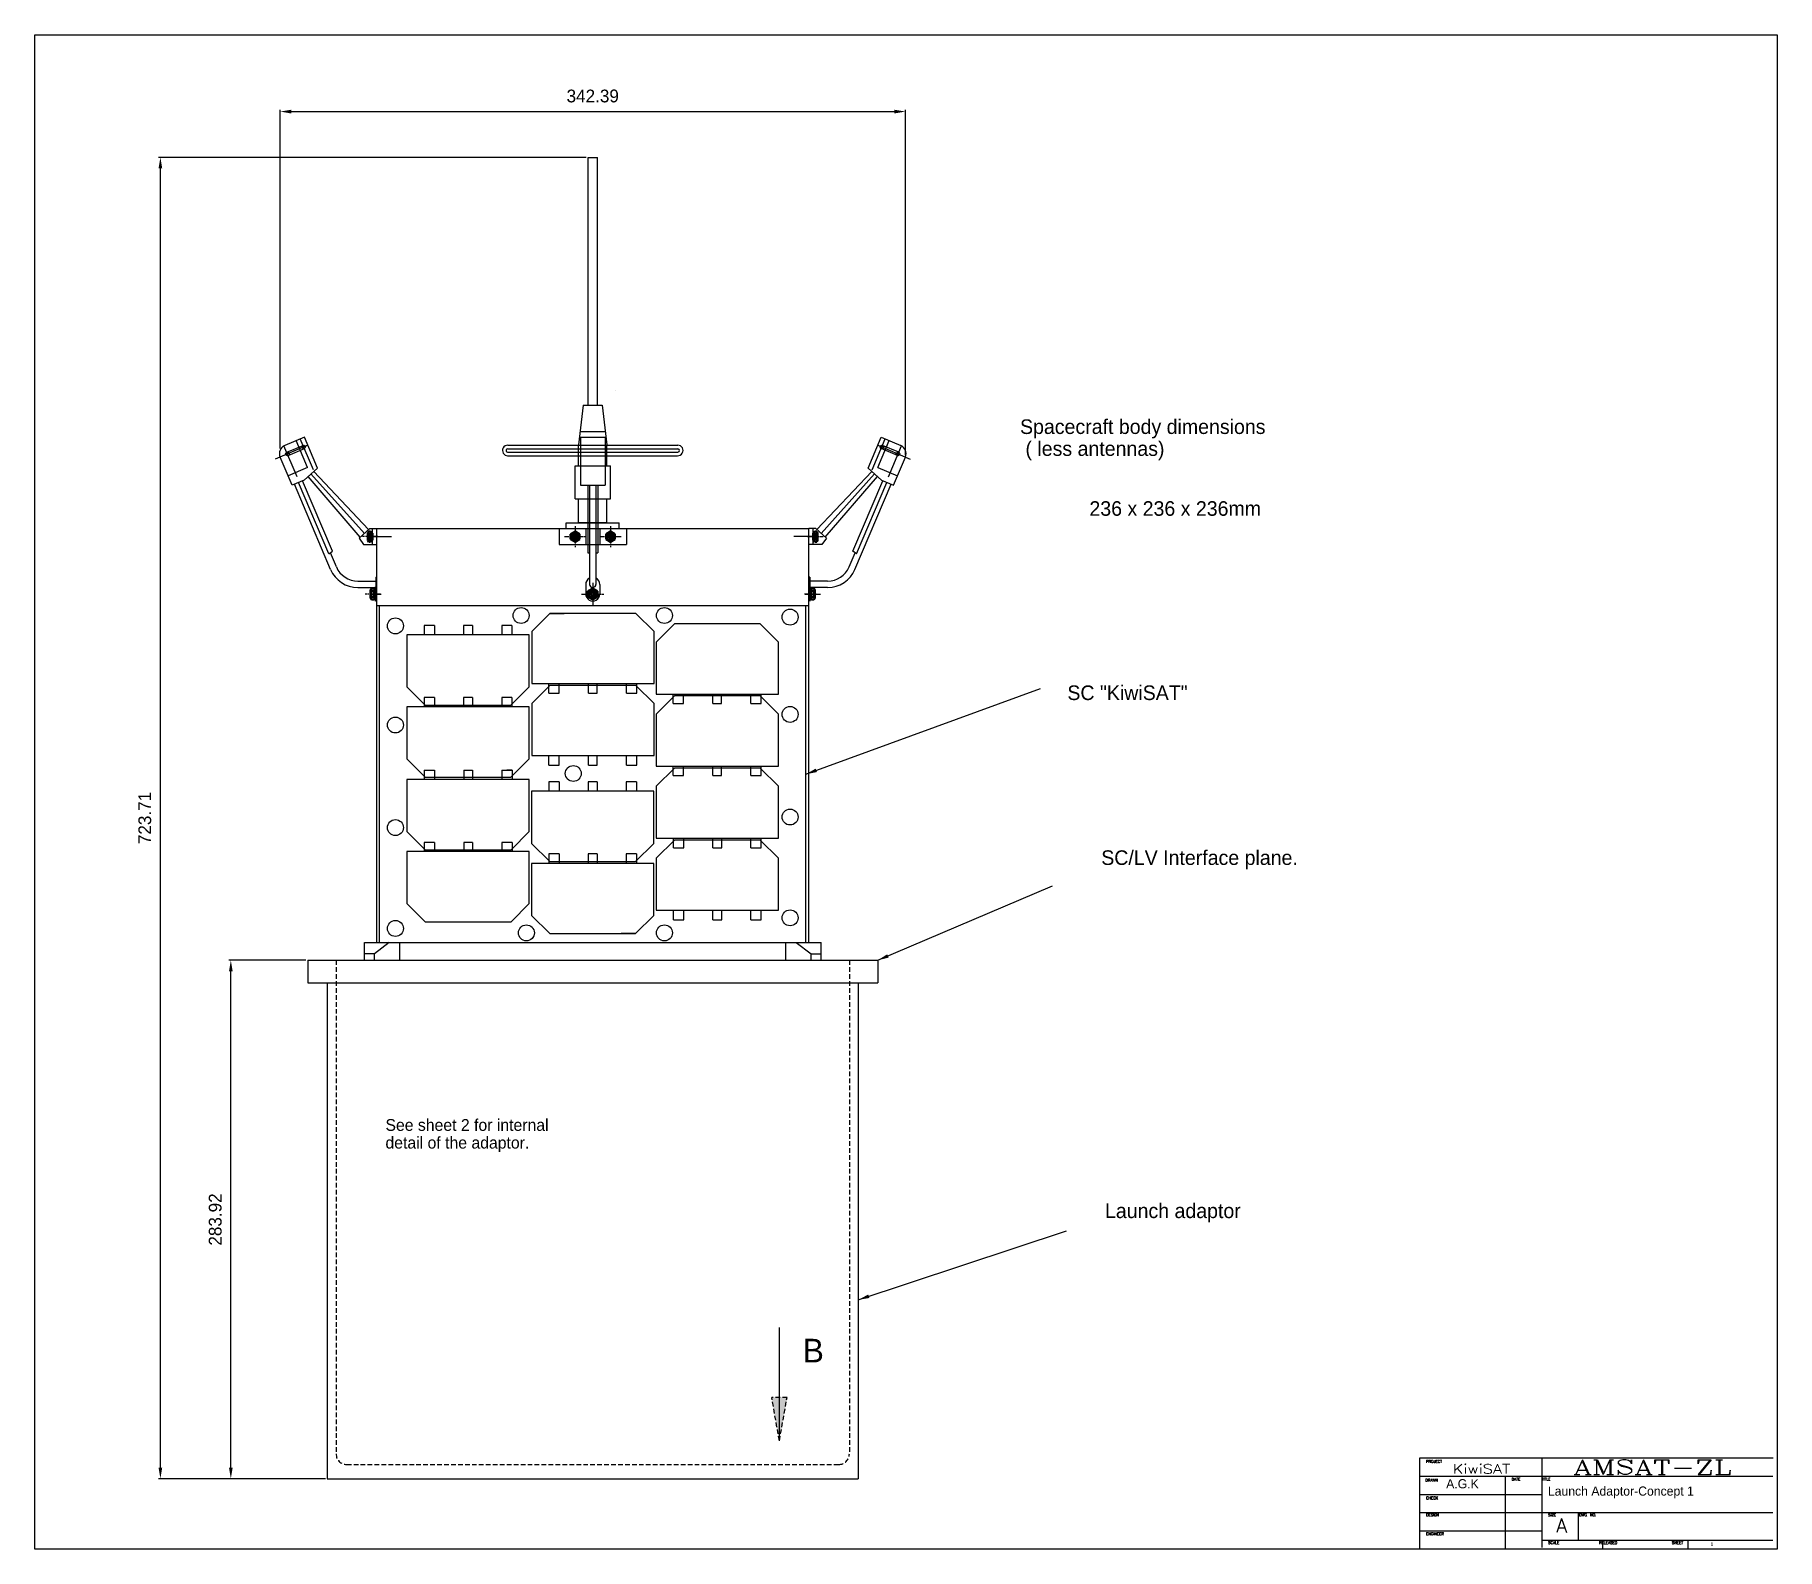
# Model space of a CAD drawing. Header units: millimetres. Extents: x 13 to 967, y -89 to 741.
import ezdxf
from ezdxf.enums import TextEntityAlignment as Align

# ---------------------------------------------------------------- set-up
doc = ezdxf.new("R2010")
doc.units = ezdxf.units.MM
doc.header["$LTSCALE"] = 0.4
doc.header["$PDMODE"] = 3
for name, pattern in [('AM_ISO08W050', [18, 12, -1.5, 3, -1.5]), ('AM_ISO08W050x2', [9, 6, -0.75, 1.5, -0.75]), ('HIDDEN', [9.525, 6.35, -3.175])]:
    doc.linetypes.add(name, pattern=pattern)
for name, color, linetype, lineweight in [('AM_0N', 7, 'Continuous', 50), ('AM_4N', 3, 'Continuous', 25), ('AM_5', 3, 'Continuous', 25), ('AM_7N', 4, 'AM_ISO08W050', 25), ('AM_8', 1, 'Continuous', 25)]:
    doc.layers.add(name, color=color, linetype=linetype, lineweight=lineweight)
for name, color, linetype in [('BORDER', 7, 'Continuous'), ('HID', 2, 'HIDDEN'), ('OUT', 1, 'Continuous')]:
    doc.layers.add(name, color=color, linetype=linetype)
doc.styles.add('COMPLEX', font='complex', dxfattribs={"width": 1.5, "height": 8})
doc.styles.add('SIMPLEX', font='simplex', dxfattribs={"height": 0.06})
doc.dimstyles.new('AM_ISO$0', dxfattribs={"dimtxt": 7, "dimasz": 6.1, "dimexe": 1, "dimexo": 1, "dimgap": 1.5, "dimtad": 1, "dimdsep": 46, "dimtxsty": 'Standard', "dimcen": 0, "dimclrd": 256, "dimclre": 256, "dimclrt": 3, "dimadec": 0, "dimazin": 2, "dimtp": 0.1, "dimtm": 0.1, "dimtfac": 0.71, "dimtmove": 0, "dimatfit": 3, "dimfxl": 1, "dimlwd": -1, "dimlwe": -1, "dimarcsym": 0})
doc.dimstyles.new('AM_ISO$7', dxfattribs={"dimtxt": 5, "dimasz": 6.1, "dimexe": 1, "dimexo": 1, "dimgap": 1.5, "dimtad": 1, "dimdsep": 46, "dimtxsty": 'Standard', "dimcen": 0, "dimclrd": 256, "dimclre": 256, "dimclrt": 3, "dimadec": 0, "dimazin": 2, "dimtp": 0.1, "dimtm": 0.1, "dimtfac": 0.71, "dimtmove": 0, "dimatfit": 3, "dimfxl": 1, "dimlwd": -1, "dimlwe": -1, "dimarcsym": 0})

# ---------------------------------------------------------------- blocks, each defined once
blk = doc.blocks.new('*U24')
at = {"layer": 'AM_0N'}
for p, q in [((199.14, 437.95), (199.14, 436.79)), ((199.62, 437.95), (199.14, 437.95)), ((199.14, 432.33), (199.14, 431.17)), ((199.14, 431.17), (199.62, 431.17)), ((199.62, 431.17), (199.62, 437.95))]:
    blk.add_line(p, q, dxfattribs=at)
at = {"layer": 'AM_7N', "linetype": 'AM_ISO08W050x2'}
blk.add_line((196.14, 434.56), (202.62, 434.56), dxfattribs=at)
blk = doc.blocks.new('*U25')
at = {"layer": 'AM_0N'}
for p, q in [((197.3, 437.64), (196.81, 436.79)), ((196.81, 432.33), (196.81, 436.79)), ((197.3, 431.48), (196.81, 432.33)), ((198.65, 437.64), (197.3, 437.64)), ((198.65, 436.1), (197.3, 436.1)), ((198.65, 433.02), (197.3, 433.02)), ((198.65, 431.48), (197.3, 431.48)), ((198.65, 437.64), (199.14, 436.79)), ((198.65, 431.48), (199.14, 432.33)), ((199.14, 432.33), (199.14, 436.79))]:
    blk.add_line(p, q, dxfattribs=at)
for centre, radius, start, end in [((198.43, 436.87), 1.36, 154.43847, 214.43847), ((202.15, 434.56), 5.08, 162.38303, 197.61697), ((198.43, 432.25), 1.36, 145.56153, 205.56153), ((197.53, 436.87), 1.36, 325.56153, 25.56153), ((193.8, 434.56), 5.08, 342.38303, 17.61697), ((197.53, 432.25), 1.36, 334.43847, 34.43847)]:
    blk.add_arc(centre, radius, start, end, dxfattribs=at)
at = {"layer": 'AM_7N', "linetype": 'AM_ISO08W050x2'}
blk.add_line((202.14, 434.56), (193.81, 434.56), dxfattribs=at)
blk = doc.blocks.new('*U26')
at = {"layer": 'AM_0N'}
for p, q in [((197.78, 467.96), (197.3, 467.96)), ((197.78, 464.08), (197.78, 467.96)), ((197.3, 464.08), (197.78, 464.08))]:
    blk.add_line(p, q, dxfattribs=at)
at = {"layer": 'AM_7N', "linetype": 'AM_ISO08W050x2'}
blk.add_line((200.78, 466.02), (194.3, 466.02), dxfattribs=at)
blk = doc.blocks.new('*U27')
at = {"layer": 'AM_0N'}
for p, q in [((195.83, 468.82), (195.36, 468.01)), ((195.36, 464.04), (195.36, 468.01)), ((196.83, 468.82), (195.83, 468.82)), ((196.83, 467.42), (195.83, 467.42)), ((196.83, 468.82), (197.3, 468.01)), ((197.3, 464.04), (197.3, 468.01)), ((195.83, 463.22), (195.36, 464.04)), ((196.83, 464.62), (195.83, 464.62)), ((196.83, 463.22), (195.83, 463.22)), ((196.83, 463.22), (197.3, 464.04))]:
    blk.add_line(p, q, dxfattribs=at)
for centre, radius, start, end in [((196.85, 468.12), 1.24, 154.43847, 214.43847), ((200.23, 466.02), 4.62, 162.38303, 197.61697), ((195.81, 468.12), 1.24, 325.56153, 25.56153), ((192.42, 466.02), 4.62, 342.38303, 17.61697), ((196.85, 463.92), 1.24, 145.56153, 205.56153), ((195.81, 463.92), 1.24, 334.43847, 34.43847)]:
    blk.add_arc(centre, radius, start, end, dxfattribs=at)
at = {"layer": 'AM_7N', "linetype": 'AM_ISO08W050x2'}
blk.add_line((200.3, 466.02), (192.36, 466.02), dxfattribs=at)
blk = doc.blocks.new('*U28')
at = {"layer": 'AM_0N'}
for p, q in [((437.22, 431.17), (437.22, 437.95)), ((437.22, 437.95), (437.71, 437.95)), ((437.71, 431.17), (437.22, 431.17)), ((437.71, 437.95), (437.71, 436.79)), ((437.71, 432.33), (437.71, 431.17))]:
    blk.add_line(p, q, dxfattribs=at)
at = {"layer": 'AM_7N', "linetype": 'AM_ISO08W050x2'}
blk.add_line((440.71, 434.56), (434.22, 434.56), dxfattribs=at)
blk = doc.blocks.new('*U29')
at = {"layer": 'AM_0N'}
for p, q in [((438.2, 437.64), (437.71, 436.79)), ((437.71, 432.33), (437.71, 436.79)), ((438.2, 431.48), (437.71, 432.33)), ((438.2, 437.64), (439.54, 437.64)), ((438.2, 436.1), (439.54, 436.1)), ((438.2, 433.02), (439.54, 433.02)), ((438.2, 431.48), (439.54, 431.48)), ((439.54, 437.64), (440.03, 436.79)), ((439.54, 431.48), (440.03, 432.33)), ((440.03, 432.33), (440.03, 436.79))]:
    blk.add_line(p, q, dxfattribs=at)
at = {"layer": 'AM_0N', "extrusion": (0, 0, -1)}
for centre, radius, start, end in [((-439.32, 436.87), 1.36, 325.56153, 25.56153), ((-443.04, 434.56), 5.08, 342.38303, 17.61697), ((-439.32, 432.25), 1.36, 334.43847, 34.43847), ((-438.42, 436.87), 1.36, 154.43847, 214.43847), ((-434.7, 434.56), 5.08, 162.38303, 197.61697), ((-438.42, 432.25), 1.36, 145.56153, 205.56153)]:
    blk.add_arc(centre, radius, start, end, dxfattribs=at)
at = {"layer": 'AM_7N', "linetype": 'AM_ISO08W050x2'}
blk.add_line((434.71, 434.56), (443.03, 434.56), dxfattribs=at)
blk = doc.blocks.new('*U30')
at = {"layer": 'AM_0N'}
for p, q in [((439.06, 464.08), (439.06, 467.96)), ((439.06, 467.96), (439.55, 467.96)), ((439.55, 464.08), (439.06, 464.08))]:
    blk.add_line(p, q, dxfattribs=at)
at = {"layer": 'AM_7N', "linetype": 'AM_ISO08W050x2'}
blk.add_line((436.06, 466.02), (442.55, 466.02), dxfattribs=at)
blk = doc.blocks.new('*U31')
at = {"layer": 'AM_0N'}
for p, q in [((440.02, 468.82), (439.55, 468.01)), ((439.55, 464.04), (439.55, 468.01)), ((440.02, 468.82), (441.02, 468.82)), ((440.02, 467.42), (441.02, 467.42)), ((441.02, 468.82), (441.49, 468.01)), ((441.49, 464.04), (441.49, 468.01)), ((440.02, 463.22), (439.55, 464.04)), ((440.02, 464.62), (441.02, 464.62)), ((440.02, 463.22), (441.02, 463.22)), ((441.02, 463.22), (441.49, 464.04))]:
    blk.add_line(p, q, dxfattribs=at)
at = {"layer": 'AM_0N', "extrusion": (0, 0, -1)}
for centre, radius, start, end in [((-441.04, 468.12), 1.24, 325.56153, 25.56153), ((-444.42, 466.02), 4.62, 342.38303, 17.61697), ((-440, 468.12), 1.24, 154.43847, 214.43847), ((-436.61, 466.02), 4.62, 162.38303, 197.61697), ((-441.04, 463.92), 1.24, 334.43847, 34.43847), ((-440, 463.92), 1.24, 145.56153, 205.56153)]:
    blk.add_arc(centre, radius, start, end, dxfattribs=at)
at = {"layer": 'AM_7N', "linetype": 'AM_ISO08W050x2'}
blk.add_line((436.55, 466.02), (444.49, 466.02), dxfattribs=at)
blk = doc.blocks.new('*U32')
at = {"layer": 'AM_0N'}
for p, q in [((308.73, 468.82), (306.31, 467.42)), ((306.31, 467.42), (306.31, 464.62)), ((311.16, 467.42), (308.73, 468.82)), ((311.16, 464.62), (311.16, 467.42)), ((306.31, 464.62), (308.73, 463.22)), ((308.73, 463.22), (311.16, 464.62))]:
    blk.add_line(p, q, dxfattribs=at)
for radius in [1.99, 0.975]:
    blk.add_circle((308.73, 466.02), radius, dxfattribs=at)
at = {"layer": 'AM_4N'}
blk.add_arc((308.73, 466.02), 1.21, 260, 170, dxfattribs=at)
at = {"layer": 'AM_7N', "linetype": 'AM_ISO08W050x2'}
for p, q in [((308.73, 471.82), (308.73, 460.22)), ((302.94, 466.02), (314.53, 466.02))]:
    blk.add_line(p, q, dxfattribs=at)
blk = doc.blocks.new('*U33')
at = {"layer": 'AM_0N'}
for p, q in [((328.11, 468.82), (325.69, 467.42)), ((325.69, 467.42), (325.69, 464.62)), ((330.54, 467.42), (328.11, 468.82)), ((330.54, 464.62), (330.54, 467.42)), ((325.69, 464.62), (328.11, 463.22)), ((328.11, 463.22), (330.54, 464.62))]:
    blk.add_line(p, q, dxfattribs=at)
for radius in [1.99, 0.975]:
    blk.add_circle((328.11, 466.02), radius, dxfattribs=at)
at = {"layer": 'AM_4N'}
blk.add_arc((328.11, 466.02), 1.21, 260, 170, dxfattribs=at)
at = {"layer": 'AM_7N', "linetype": 'AM_ISO08W050x2'}
for p, q in [((328.11, 471.82), (328.11, 460.22)), ((322.32, 466.02), (333.91, 466.02))]:
    blk.add_line(p, q, dxfattribs=at)
blk = doc.blocks.new('*U34')
at = {"layer": 'AM_0N'}
for p, q in [((318.42, 437.64), (315.76, 436.1)), ((315.76, 436.1), (315.76, 433.02)), ((315.76, 433.02), (318.42, 431.48)), ((321.09, 436.1), (318.42, 437.64)), ((318.42, 431.48), (321.09, 433.02)), ((321.09, 433.02), (321.09, 436.1))]:
    blk.add_line(p, q, dxfattribs=at)
for radius in [2.23, 1.19]:
    blk.add_circle((318.42, 434.56), radius, dxfattribs=at)
at = {"layer": 'AM_4N'}
blk.add_arc((318.42, 434.56), 1.45, 260, 170, dxfattribs=at)
at = {"layer": 'AM_7N', "linetype": 'AM_ISO08W050x2'}
for p, q in [((318.42, 440.64), (318.42, 428.48)), ((312.35, 434.56), (324.5, 434.56))]:
    blk.add_line(p, q, dxfattribs=at)
blk = doc.blocks.new('*D21')
at = {"layer": 'AM_5'}
for p, q in [((161.41, 233.95), (119.26, 233.95)), ((120.26, -43.87), (120.26, 227.85)), ((172.07, -49.97), (119.26, -49.97))]:
    blk.add_line(p, q, dxfattribs=at)
for points in [[(119.25, 227.85), (121.28, 227.85), (120.26, 233.95)], [(119.25, -43.87), (121.28, -43.87), (120.26, -49.97)]]:
    blk.add_solid(points, dxfattribs=at)
at = {"layer": 'Defpoints', "color": 0}
for p in [(120.26, 233.95), (162.41, 233.95), (173.07, -49.97)]:
    blk.add_point(p, dxfattribs=at)
at = {"layer": 'AM_5', "color": 3, "insert": (111.76, 91.99), "char_height": 7, "attachment_point": 5, "rotation": 90}
blk.add_mtext('283.92', dxfattribs=at)
blk = doc.blocks.new('*D22')
at = {"layer": 'AM_5'}
for p, q in [((314.84, 673.74), (80.7, 673.74)), ((81.7, -43.87), (81.7, 667.64)), ((172.07, -49.97), (80.7, -49.97))]:
    blk.add_line(p, q, dxfattribs=at)
for points in [[(80.69, 667.64), (82.72, 667.64), (81.7, 673.74)], [(80.69, -43.87), (82.72, -43.87), (81.7, -49.97)]]:
    blk.add_solid(points, dxfattribs=at)
at = {"layer": 'Defpoints', "color": 0}
for p in [(81.7, 673.74), (315.84, 673.74), (173.07, -49.97)]:
    blk.add_point(p, dxfattribs=at)
at = {"layer": 'AM_5', "color": 3, "insert": (73.2, 311.89), "char_height": 7, "attachment_point": 5, "rotation": 90}
blk.add_mtext('723.71', dxfattribs=at)
blk = doc.blocks.new('*D23')
at = {"layer": 'AM_5'}
for p, q in [((147.21, 514.31), (147.21, 699.8)), ((153.31, 698.8), (483.5, 698.8)), ((489.6, 510.6), (489.6, 699.8))]:
    blk.add_line(p, q, dxfattribs=at)
for points in [[(153.31, 699.82), (153.31, 697.78), (147.21, 698.8)], [(483.5, 699.82), (483.5, 697.78), (489.6, 698.8)]]:
    blk.add_solid(points, dxfattribs=at)
at = {"layer": 'Defpoints', "color": 0}
for p in [(489.6, 698.8), (147.21, 513.31), (489.6, 509.6)]:
    blk.add_point(p, dxfattribs=at)
at = {"layer": 'AM_5', "color": 3, "insert": (318.41, 707.3), "char_height": 7, "attachment_point": 5}
blk.add_mtext('342.39', dxfattribs=at)

msp = doc.modelspace()

# ---------------------------------------------------------------- hatches: boundary and pattern name
at = {"layer": 'AM_8'}
msp.add_hatch(color=256, dxfattribs=at).paths.add_polyline_path([(416.428, -5.504), (420.626, -29.223), (424.798, -5.504)])

# ---------------------------------------------------------------- linework, layer by layer
at = {"linetype": 'Continuous'}
for p, q in [((315.839, 673.743), (321.007, 673.743)), ((313.255, 538.083), (323.591, 538.083)), ((200.205, 243.636), (200.205, 470.382)), ((200.205, 470.382), (436.641, 470.382)), ((205.05, 470.382), (431.796, 470.382)), ((303.888, 473.483), (332.958, 473.483)), ((436.641, 243.636), (436.641, 470.382)), ((201.755, 243.636), (201.755, 428.134)), ((435.09, 243.636), (435.09, 428.134)), ((226.195, 338.109), (231.815, 338.109)), ((226.652, 334.31), (273.658, 334.31)), ((247.804, 338.109), (252.649, 338.109)), ((252.649, 338.109), (252.649, 338.109)), ((268.637, 338.109), (274.258, 338.109)), ((274.258, 338.109), (271.448, 338.109)), ((193.422, 243.636), (443.424, 243.636)), ((193.422, 233.946), (193.422, 243.636)), ((206.988, 243.636), (198.896, 237.483)), ((212.802, 233.946), (212.802, 243.636)), ((424.044, 233.946), (424.044, 243.636)), ((429.858, 243.636), (437.949, 237.483)), ((443.424, 233.946), (443.424, 243.636)), ((162.414, 233.946), (474.432, 233.946)), ((198.896, 237.483), (193.422, 237.483)), ((198.896, 233.946), (198.896, 237.483)), ((437.949, 233.946), (437.949, 237.483)), ((437.949, 237.483), (443.424, 237.483)), ((162.414, 221.64), (463.773, 221.64)), ((463.773, 221.64), (474.432, 221.64)), ((173.073, -49.971), (463.773, -49.971))]:
    msp.add_line(p, q, dxfattribs=at)
for p, q in [((315.839, 538.083), (315.839, 673.743)), ((321.007, 538.083), (321.007, 673.743)), ((313.255, 538.083), (310.671, 516.355)), ((323.591, 538.083), (326.175, 516.355)), ((162.408, 516.038), (144.613, 508.482)), ((156.56, 498.817), (149.365, 515.763)), ((160.514, 520.497), (149.811, 515.953)), ((150.88, 512.196), (159.799, 515.983)), ((162.303, 503.887), (156.054, 518.604)), ((165.48, 502.604), (158.284, 519.55)), ((167.71, 503.551), (160.514, 520.497)), ((271.867, 516.06), (364.978, 516.06)), ((310.671, 504.774), (310.671, 516.355)), ((311.64, 523.598), (325.206, 523.598)), ((311.64, 520.497), (311.64, 494.169)), ((311.64, 520.497), (325.206, 520.497)), ((325.206, 520.497), (325.206, 494.169)), ((326.175, 504.774), (326.175, 516.355)), ((469.136, 503.551), (476.331, 520.497)), ((471.365, 502.604), (478.561, 519.55)), ((474.438, 516.038), (492.232, 508.482)), ((474.542, 503.887), (480.791, 518.604)), ((476.331, 520.497), (487.034, 515.953)), ((485.965, 512.196), (477.046, 515.983)), ((480.285, 498.817), (487.48, 515.763)), ((153.796, 494.169), (147.245, 509.6)), ((151.637, 510.412), (160.557, 514.199)), ((271.768, 510.335), (364.879, 510.335)), ((271.811, 512.273), (364.922, 512.273)), ((271.867, 514.122), (364.978, 514.122)), ((485.208, 510.412), (476.289, 514.199)), ((483.049, 494.169), (489.6, 509.6)), ((162.303, 503.887), (151.6, 499.342)), ((160.413, 496.978), (153.796, 494.169)), ((175.971, 458.06), (159.594, 496.631)), ((167.71, 503.551), (160.413, 496.978)), ((191.118, 465.689), (162.525, 498.881)), ((193.422, 467.764), (164.11, 500.308)), ((195.726, 469.839), (165.694, 501.735)), ((308.733, 504.774), (328.113, 504.774)), ((308.733, 486.664), (308.733, 504.774)), ((328.113, 486.664), (328.113, 504.774)), ((441.12, 469.839), (471.152, 501.735)), ((443.424, 467.764), (472.736, 500.308)), ((445.728, 465.689), (474.32, 498.881)), ((460.874, 458.06), (477.251, 496.631)), ((469.136, 503.551), (476.433, 496.978)), ((474.542, 503.887), (485.245, 499.342)), ((476.433, 496.978), (483.049, 494.169)), ((174.86, 448.031), (155.045, 494.699)), ((173.95, 456.621), (157.364, 495.684)), ((308.733, 486.664), (328.113, 486.664)), ((310.671, 473.483), (310.671, 486.664)), ((311.64, 494.169), (325.206, 494.169)), ((315.709, 494.169), (315.709, 457.197)), ((316.678, 494.169), (316.678, 439.858)), ((320.167, 494.169), (320.167, 439.858)), ((321.136, 494.169), (321.136, 457.197)), ((326.175, 473.483), (326.175, 486.664)), ((461.985, 448.031), (481.8, 494.699)), ((462.895, 456.621), (479.481, 495.684)), ((196.329, 470.382), (190.515, 465.145)), ((196.329, 470.382), (200.205, 470.382)), ((197.782, 467.959), (197.782, 470.382)), ((200.205, 461.661), (200.205, 470.382)), ((300.012, 470.382), (336.834, 470.382)), ((300.012, 470.382), (300.012, 461.661)), ((303.888, 470.382), (303.888, 473.483)), ((326.175, 473.483), (310.671, 473.483)), ((314.547, 470.382), (314.547, 461.661)), ((322.299, 470.382), (322.299, 461.661)), ((332.958, 470.382), (332.958, 473.483)), ((336.834, 470.382), (336.834, 461.661)), ((436.641, 461.661), (436.641, 470.382)), ((440.517, 470.382), (436.641, 470.382)), ((439.063, 467.959), (439.063, 470.382)), ((440.517, 470.382), (446.331, 465.145)), ((173.95, 456.621), (175.971, 458.06)), ((190.515, 465.145), (192.937, 461.661)), ((192.937, 461.661), (200.205, 461.661)), ((197.782, 466.021), (208.274, 466.021)), ((197.782, 461.661), (197.782, 464.083)), ((300.012, 461.661), (336.834, 461.661)), ((439.063, 466.021), (428.571, 466.021)), ((443.908, 461.661), (436.641, 461.661)), ((439.063, 461.661), (439.063, 464.083)), ((446.331, 465.145), (443.908, 461.661)), ((462.895, 456.621), (460.874, 458.06)), ((178.071, 449.395), (174.758, 457.197)), ((315.709, 457.197), (316.678, 457.197)), ((320.167, 457.197), (321.136, 457.197)), ((458.774, 449.395), (462.087, 457.197)), ((189.845, 441.603), (200.205, 441.603)), ((199.623, 443.823), (199.623, 437.95)), ((199.623, 443.823), (200.205, 443.823)), ((200.205, 430.829), (200.205, 443.823)), ((314.586, 439.788), (314.585, 434.559)), ((322.26, 439.834), (322.26, 434.559)), ((437.222, 443.823), (436.641, 443.823)), ((436.641, 430.829), (436.641, 443.823)), ((447.001, 441.603), (436.641, 441.603)), ((437.222, 443.823), (437.222, 437.95)), ((189.845, 438.114), (200.205, 438.114)), ((199.623, 431.167), (199.623, 430.829)), ((199.623, 430.829), (200.205, 430.829)), ((447.001, 438.114), (436.641, 438.114)), ((437.222, 430.829), (436.641, 430.829)), ((437.222, 431.167), (437.222, 430.829)), ((436.641, 428.134), (200.205, 428.134)), ((284.997, 413.961), (294.978, 423.942)), ((294.978, 423.942), (302.833, 423.942)), ((351.965, 413.961), (341.984, 423.942)), ((283.639, 412.218), (216.671, 412.218)), ((216.671, 412.218), (216.671, 383.729)), ((231.744, 417.402), (226.124, 417.402)), ((226.124, 417.402), (226.124, 412.218)), ((231.744, 417.402), (231.744, 412.218)), ((252.577, 417.402), (247.732, 417.402)), ((247.732, 417.402), (247.732, 412.218)), ((252.577, 417.402), (252.577, 412.218)), ((274.186, 417.402), (268.566, 417.402)), ((268.566, 417.402), (268.566, 412.218)), ((274.186, 417.402), (274.186, 412.218)), ((283.639, 383.729), (283.639, 412.218)), ((284.997, 413.961), (284.997, 385.472)), ((351.965, 385.472), (351.965, 413.961)), ((353.128, 408.235), (363.108, 418.216)), ((420.095, 408.235), (410.115, 418.216)), ((216.671, 383.729), (226.652, 373.749)), ((283.639, 383.729), (273.658, 373.749)), ((284.997, 385.472), (351.965, 385.472)), ((284.997, 374.523), (294.978, 384.503)), ((294.45, 380.288), (294.45, 385.472)), ((341.984, 384.503), (294.978, 384.503)), ((300.07, 380.288), (300.07, 385.472)), ((316.059, 380.288), (316.059, 385.472)), ((320.904, 380.288), (320.904, 385.472)), ((336.892, 380.288), (336.892, 385.472)), ((351.965, 374.523), (341.984, 384.503)), ((342.512, 380.288), (342.512, 385.472)), ((283.639, 372.78), (216.671, 372.78)), ((216.671, 372.78), (216.671, 344.291)), ((226.124, 377.964), (226.124, 372.78)), ((231.744, 377.964), (226.124, 377.964)), ((226.652, 373.749), (273.658, 373.749)), ((231.744, 377.964), (231.744, 372.78)), ((252.577, 377.964), (247.732, 377.964)), ((247.732, 377.964), (247.732, 372.78)), ((252.577, 377.964), (252.577, 372.78)), ((274.186, 377.964), (268.566, 377.964)), ((268.566, 377.964), (268.566, 372.78)), ((274.186, 377.964), (274.186, 372.78)), ((283.639, 344.291), (283.639, 372.78)), ((284.997, 374.523), (284.997, 346.034)), ((294.45, 380.288), (300.07, 380.288)), ((316.059, 380.288), (320.904, 380.288)), ((336.892, 380.288), (342.512, 380.288)), ((351.965, 346.034), (351.965, 374.523)), ((353.128, 368.797), (363.108, 378.778)), ((362.521, 374.68), (362.521, 379.865)), ((362.521, 374.68), (368.141, 374.68)), ((368.141, 374.68), (368.141, 379.865)), ((384.129, 374.68), (384.129, 379.865)), ((384.129, 374.68), (388.974, 374.68)), ((388.974, 374.68), (388.974, 379.865)), ((404.963, 374.68), (404.963, 379.865)), ((404.963, 374.68), (410.583, 374.68)), ((420.095, 368.797), (410.115, 378.778)), ((410.583, 374.68), (410.583, 379.865)), ((216.671, 344.291), (226.652, 334.31)), ((283.639, 344.291), (273.658, 334.31)), ((284.997, 346.034), (351.965, 346.034)), ((294.45, 340.85), (294.45, 346.034)), ((300.07, 340.85), (300.07, 346.034)), ((316.059, 340.85), (316.059, 346.034)), ((320.904, 340.85), (320.904, 346.034)), ((336.892, 340.85), (336.892, 346.034)), ((342.512, 340.85), (342.512, 346.034)), ((226.195, 338.109), (226.195, 332.925)), ((231.815, 338.109), (231.815, 332.925)), ((247.804, 338.109), (247.804, 332.925)), ((252.649, 338.109), (252.649, 332.925)), ((268.637, 338.109), (268.637, 332.925)), ((274.258, 338.109), (274.258, 332.925)), ((294.45, 340.85), (300.07, 340.85)), ((316.059, 340.85), (320.904, 340.85)), ((336.892, 340.85), (342.512, 340.85)), ((353.159, 329.291), (363.139, 339.272)), ((362.521, 335.124), (362.521, 340.308)), ((362.521, 335.124), (368.141, 335.124)), ((368.141, 335.124), (368.141, 340.308)), ((384.129, 335.124), (384.129, 340.308)), ((384.129, 335.124), (388.974, 335.124)), ((388.974, 335.124), (388.974, 340.308)), ((404.963, 335.124), (404.963, 340.308)), ((404.963, 335.124), (410.583, 335.124)), ((420.129, 329.291), (410.149, 339.272)), ((410.583, 335.124), (410.583, 340.308)), ((351.844, 326.498), (284.877, 326.498)), ((284.877, 326.498), (284.877, 298.009)), ((299.949, 331.682), (294.329, 331.682)), ((294.329, 331.682), (294.329, 326.498)), ((299.949, 331.682), (299.949, 326.498)), ((320.783, 331.682), (315.938, 331.682)), ((315.938, 331.682), (315.938, 326.498)), ((320.783, 331.682), (320.783, 326.498)), ((342.392, 331.682), (336.771, 331.682)), ((336.771, 331.682), (336.771, 326.498)), ((342.392, 331.682), (342.392, 326.498)), ((351.844, 298.009), (351.844, 326.498)), ((353.162, 329.291), (353.162, 300.803)), ((420.129, 300.803), (420.129, 329.291)), ((216.683, 304.436), (226.664, 294.456)), ((231.815, 298.553), (226.195, 298.553)), ((226.195, 298.553), (226.195, 293.369)), ((231.815, 298.553), (231.815, 293.369)), ((252.649, 298.553), (247.804, 298.553)), ((247.804, 298.553), (247.804, 293.369)), ((252.649, 298.553), (252.649, 293.369)), ((268.637, 298.553), (268.637, 293.369)), ((274.258, 298.553), (268.637, 298.553)), ((283.651, 304.436), (273.67, 294.456)), ((274.258, 298.553), (274.258, 293.369)), ((284.877, 298.009), (294.857, 288.028)), ((351.844, 298.009), (341.863, 288.028)), ((353.162, 300.803), (420.129, 300.803)), ((353.162, 289.853), (363.142, 299.834)), ((362.614, 295.618), (362.614, 300.803)), ((410.149, 299.834), (363.142, 299.834)), ((368.234, 295.618), (368.234, 300.803)), ((384.223, 295.618), (384.223, 300.803)), ((389.068, 295.618), (389.068, 300.803)), ((405.056, 295.618), (405.056, 300.803)), ((420.129, 289.853), (410.149, 299.834)), ((410.677, 295.618), (410.677, 300.803)), ((351.844, 287.059), (284.877, 287.059)), ((284.877, 287.059), (284.877, 258.571)), ((299.949, 292.244), (294.329, 292.244)), ((294.329, 292.244), (294.329, 287.059)), ((294.857, 288.028), (341.863, 288.028)), ((299.949, 292.244), (299.949, 287.059)), ((320.783, 292.244), (315.938, 292.244)), ((315.938, 292.244), (315.938, 287.059)), ((320.783, 292.244), (320.783, 287.059)), ((342.392, 292.244), (336.771, 292.244)), ((336.771, 292.244), (336.771, 287.059)), ((342.392, 292.244), (342.392, 287.059)), ((351.844, 258.571), (351.844, 287.059)), ((353.162, 289.853), (353.162, 261.364)), ((362.614, 295.618), (368.234, 295.618)), ((384.223, 295.618), (389.068, 295.618)), ((405.056, 295.618), (410.677, 295.618)), ((420.129, 261.364), (420.129, 289.853)), ((216.683, 264.998), (226.664, 255.017)), ((283.651, 264.998), (273.67, 255.017)), ((284.877, 258.571), (294.857, 248.59)), ((351.844, 258.571), (341.863, 248.59)), ((353.162, 261.364), (420.129, 261.364)), ((362.614, 256.18), (362.614, 261.364)), ((368.234, 256.18), (368.234, 261.364)), ((384.223, 256.18), (384.223, 261.364)), ((389.068, 256.18), (389.068, 261.364)), ((405.056, 256.18), (405.056, 261.364)), ((410.677, 256.18), (410.677, 261.364)), ((341.863, 248.59), (334.008, 248.59)), ((362.614, 256.18), (368.234, 256.18)), ((384.223, 256.18), (389.068, 256.18)), ((405.056, 256.18), (410.677, 256.18)), ((162.414, 233.946), (162.414, 221.64)), ((474.432, 233.946), (474.432, 221.64)), ((173.073, 221.64), (173.073, -49.971)), ((463.773, 221.64), (463.773, -49.971)), ((420.626, -29.223), (420.626, 32.897))]:
    msp.add_line(p, q)
msp.add_lwpolyline([(12.968, 740.838), (966.884, 740.838), (966.884, -88.579), (12.968, -88.579)], close=True)
for points in [[(341.984, 423.942), (294.978, 423.942)], [(410.115, 418.216), (363.108, 418.216)], [(353.128, 408.235), (353.128, 379.747), (420.095, 379.747), (420.095, 408.235)], [(410.115, 378.778), (363.108, 378.778)], [(353.128, 368.797), (353.128, 340.308), (420.095, 340.308), (420.095, 368.797)], [(410.149, 339.272), (363.142, 339.272)], [(283.651, 304.436), (283.651, 332.925), (216.683, 332.925), (216.683, 304.436)], [(283.651, 264.998), (283.651, 293.487), (216.683, 293.487), (216.683, 264.998)], [(226.664, 294.456), (273.67, 294.456)], [(226.664, 255.017), (273.67, 255.017)], [(294.857, 248.59), (341.863, 248.59)]]:
    msp.add_lwpolyline(points)
for centre, radius in [((160.178, 515.091), 0.969), ((476.667, 515.091), 0.969), ((151.259, 511.304), 0.969), ((485.587, 511.304), 0.969), ((320.115, 431.989), 0)]:
    msp.add_circle(centre, radius)
for centre in [(210.379, 417.087), (279.178, 422.804), (357.667, 422.804), (426.466, 421.932), (426.466, 368.637), (210.379, 362.823), (307.764, 336.266), (426.466, 312.435), (210.379, 306.621), (426.466, 257.202), (210.379, 251.388), (282.085, 248.965), (357.667, 248.965)]:
    msp.add_circle(centre, 4.36, dxfattribs=at)
for centre, radius, start, end in [((151.704, 511.493), 4.845, 113.005691, 203.005691), ((271.867, 513.196), 2.863, 90, 271.985641), ((364.978, 513.196), 2.863, 268.014359, 90), ((485.141, 511.493), 4.845, 336.994309, 66.994309), ((271.867, 513.196), 0.925, 90, 273.493198), ((364.978, 513.196), 0.925, 266.506802, 90), ((189.845, 454.393), 12.791, 203.005691, 270), ((447.001, 454.393), 12.791, 270, 336.994309), ((189.845, 454.393), 16.279, 203.005691, 270), ((318.423, 439.858), 3.838, 117.03256, 181.053731), ((318.423, 439.858), 1.744, 180, 0), ((318.423, 439.858), 3.838, 359.630969, 62.96744), ((447.001, 454.393), 16.279, 270, 336.994309), ((318.423, 434.559), 3.838, 179.985779, 0.369031)]:
    msp.add_arc(centre, radius, start, end)
at = {"layer": 'BORDER'}
for p, q in [((771.333, -38.579), (964.666, -38.579)), ((771.333, -88.579), (771.333, -38.579)), ((838, -38.579), (838, -87.726)), ((771.333, -48.579), (964.568, -48.579)), ((818, -48.579), (818, -88.205)), ((771.333, -58.579), (838, -58.579)), ((771.333, -68.579), (964.568, -68.579)), ((858, -68.579), (858, -83.579)), ((771.333, -78.579), (838, -78.579)), ((838, -83.579), (964.568, -83.579)), ((871.333, -83.579), (871.333, -88.579)), ((917.999, -83.579), (917.999, -88.579))]:
    msp.add_line(p, q, dxfattribs=at)
at = {"layer": 'HID'}
for p, q in [((177.918, 233.946), (177.918, -36.405)), ((458.928, 233.946), (458.928, -36.405)), ((420.626, -29.223), (416.428, -5.504)), ((424.798, -5.504), (416.428, -5.504)), ((420.626, -29.223), (424.798, -5.504)), ((183.732, -42.219), (453.114, -42.219))]:
    msp.add_line(p, q, dxfattribs=at)
for centre, start, end in [((183.732, -36.405), 180, 270), ((453.114, -36.405), 270, 0)]:
    msp.add_arc(centre, 5.814, start, end, dxfattribs=at)
at = {"layer": 'OUT'}
msp.add_line((330.82, 546.064), (330.82, 546.064), dxfattribs=at)

# ---------------------------------------------------------------- block references
for name in ['*U27', '*U26', '*U32', '*U33', '*U30', '*U31', '*U25', '*U24', '*U28', '*U29']:
    msp.add_blockref(name, (0, 0))
at = {"layer": 'AM_0N'}
msp.add_blockref('*U34', (0, 0), dxfattribs=at)

# ---------------------------------------------------------------- texts
for s, height, p in [('Spacecraft body dimensions', 8, (552.356, 522.219)), (' ( less antennas)', 8, (552.356, 510.219)), ('236 x 236 x 236mm', 8, (590.352, 477.403)), ('SC "KiwiSAT"', 8, (578.284, 376.488)), ('SC/LV Interface plane.', 8, (596.831, 286.172)), ('See sheet 2 for internal', 6.46, (204.928, 140.528)), ('detail of the adaptor.', 6.46, (204.928, 130.838)), ('Launch adaptor', 8, (598.87, 92.755)), ('B', 12.92, (433.434, 13.713)), ('A.G.K', 5, (785.672, -55.256)), ('Launch Adaptor-Concept 1', 5, (841.36, -59.261)), ('1 ', 2, (930.376, -86.874))]:
    msp.add_text(s, height=height).set_placement(p)
at = {"layer": 'BORDER', "style": 'SIMPLEX'}
for s, height, p in [('PROJECT', 1.5, (774.65, -41.246)), ('DRAWN', 1.5, (774.301, -51.512)), ('DATE          TITLE', 1.49999, (821.522, -51.034)), ('CHECK', 1.5, (774.65, -61.3)), ('DESIGN', 1.5, (774.65, -70.593)), ('SIZE           DWG. NO.', 1.49999, (841.522, -70.593)), ('ENGINEER', 1.5, (774.65, -80.876)), ('SCALE                   RELEASED                          SHEET', 1.49999, (841.522, -85.762))]:
    msp.add_text(s, height=height, dxfattribs=at).set_placement(p)
at = {"layer": 'BORDER'}
for s, height, style, width, p in [('KiwiSAT', 5, 'SIMPLEX', 1.3, (804.976, -47.105)), ('AMSAT-ZL', 8, 'COMPLEX', 1.5, (898.394, -47.6))]:
    msp.add_text(s, height=height, dxfattribs=dict(at, style=style, width=width)).set_placement(p, align=Align.CENTER)
at = {"layer": 'BORDER', "style": 'SIMPLEX'}
msp.add_text('A', height=7.62, dxfattribs=at).set_placement((848.884, -79.435), align=Align.CENTER)

# ---------------------------------------------------------------- dimensions: what is measured, and where the dimension line sits
at = {"layer": 'AM_5'}
dim = msp.add_linear_dim(base=(489.6, 698.799), p1=(147.212, 513.308), p2=(489.6, 509.6), dimstyle='AM_ISO$0', override={"dimgap": 5}, dxfattribs=at)
dim.commit()
dim.dimension.update_dxf_attribs({"geometry": '*D23', "text_midpoint": (318.406, 707.299)})
for base, p2, picture, middle in [((81.704, 673.743), (315.839, 673.743), '*D22', (73.204, 311.886)), ((120.263, 233.946), (162.414, 233.946), '*D21', (111.763, 91.987))]:
    dim = msp.add_linear_dim(base=base, p1=(173.073, -49.971), p2=p2, angle=90, dimstyle='AM_ISO$0', override={"dimgap": 5}, dxfattribs=at)
    dim.commit()
    dim.dimension.update_dxf_attribs({"geometry": picture, "text_midpoint": middle})

# ---------------------------------------------------------------- leaders
for points in [[(435.09, 335.885), (563.527, 382.898)], [(474.432, 233.946), (570.047, 274.744)], [(463.773, 48.011), (577.87, 85.8)]]:
    msp.add_leader(points, dimstyle='AM_ISO$7', override={"dimgap": 1.5, "dimtad": 0})

doc.saveas('drawing.dxf')
